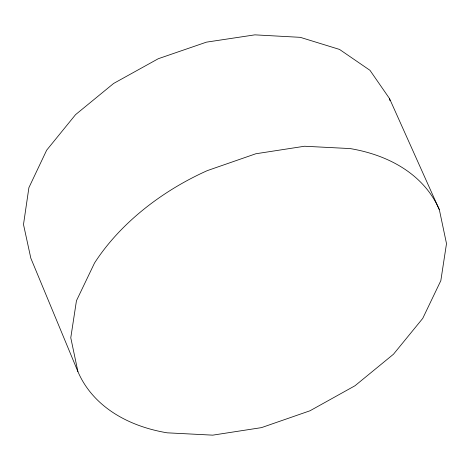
<?xml version="1.0" encoding="UTF-8"?>
<svg xmlns="http://www.w3.org/2000/svg" width="470" height="470" viewBox="0 0 470 470"><rect width="100%" height="100%" fill="white"/><g stroke="black" fill="none" stroke-linecap="round" stroke-linejoin="round"><path stroke-width="0.7" d="M389.512 98.559L369.966 70.312L339.534 49.432L300.283 37.336L254.893 34.851L206.453 42.147L158.267 58.727L113.617 83.46L75.547 114.657L46.653 150.2L28.899 187.659L23.5 224.484L30.82 258.171L77.914 371.617A192.923 128.586 -24.2 0 0 167.155 432.823L212.746 435.149L261.467 427.63L309.988 410.78L355.014 385.741L393.472 354.233L422.741 318.39L440.831 280.661L446.5 243.619L439.368 209.779L389.512 98.559L389.977 100.703M77.914 371.617L70.776 337.777L76.451 300.735L94.535 263.006A201.089 134.032 -24.2 0 1 207.288 170.622L255.815 153.766L304.531 146.246L350.121 148.573A192.923 128.586 -24.2 0 1 439.368 209.779"/></g></svg>
